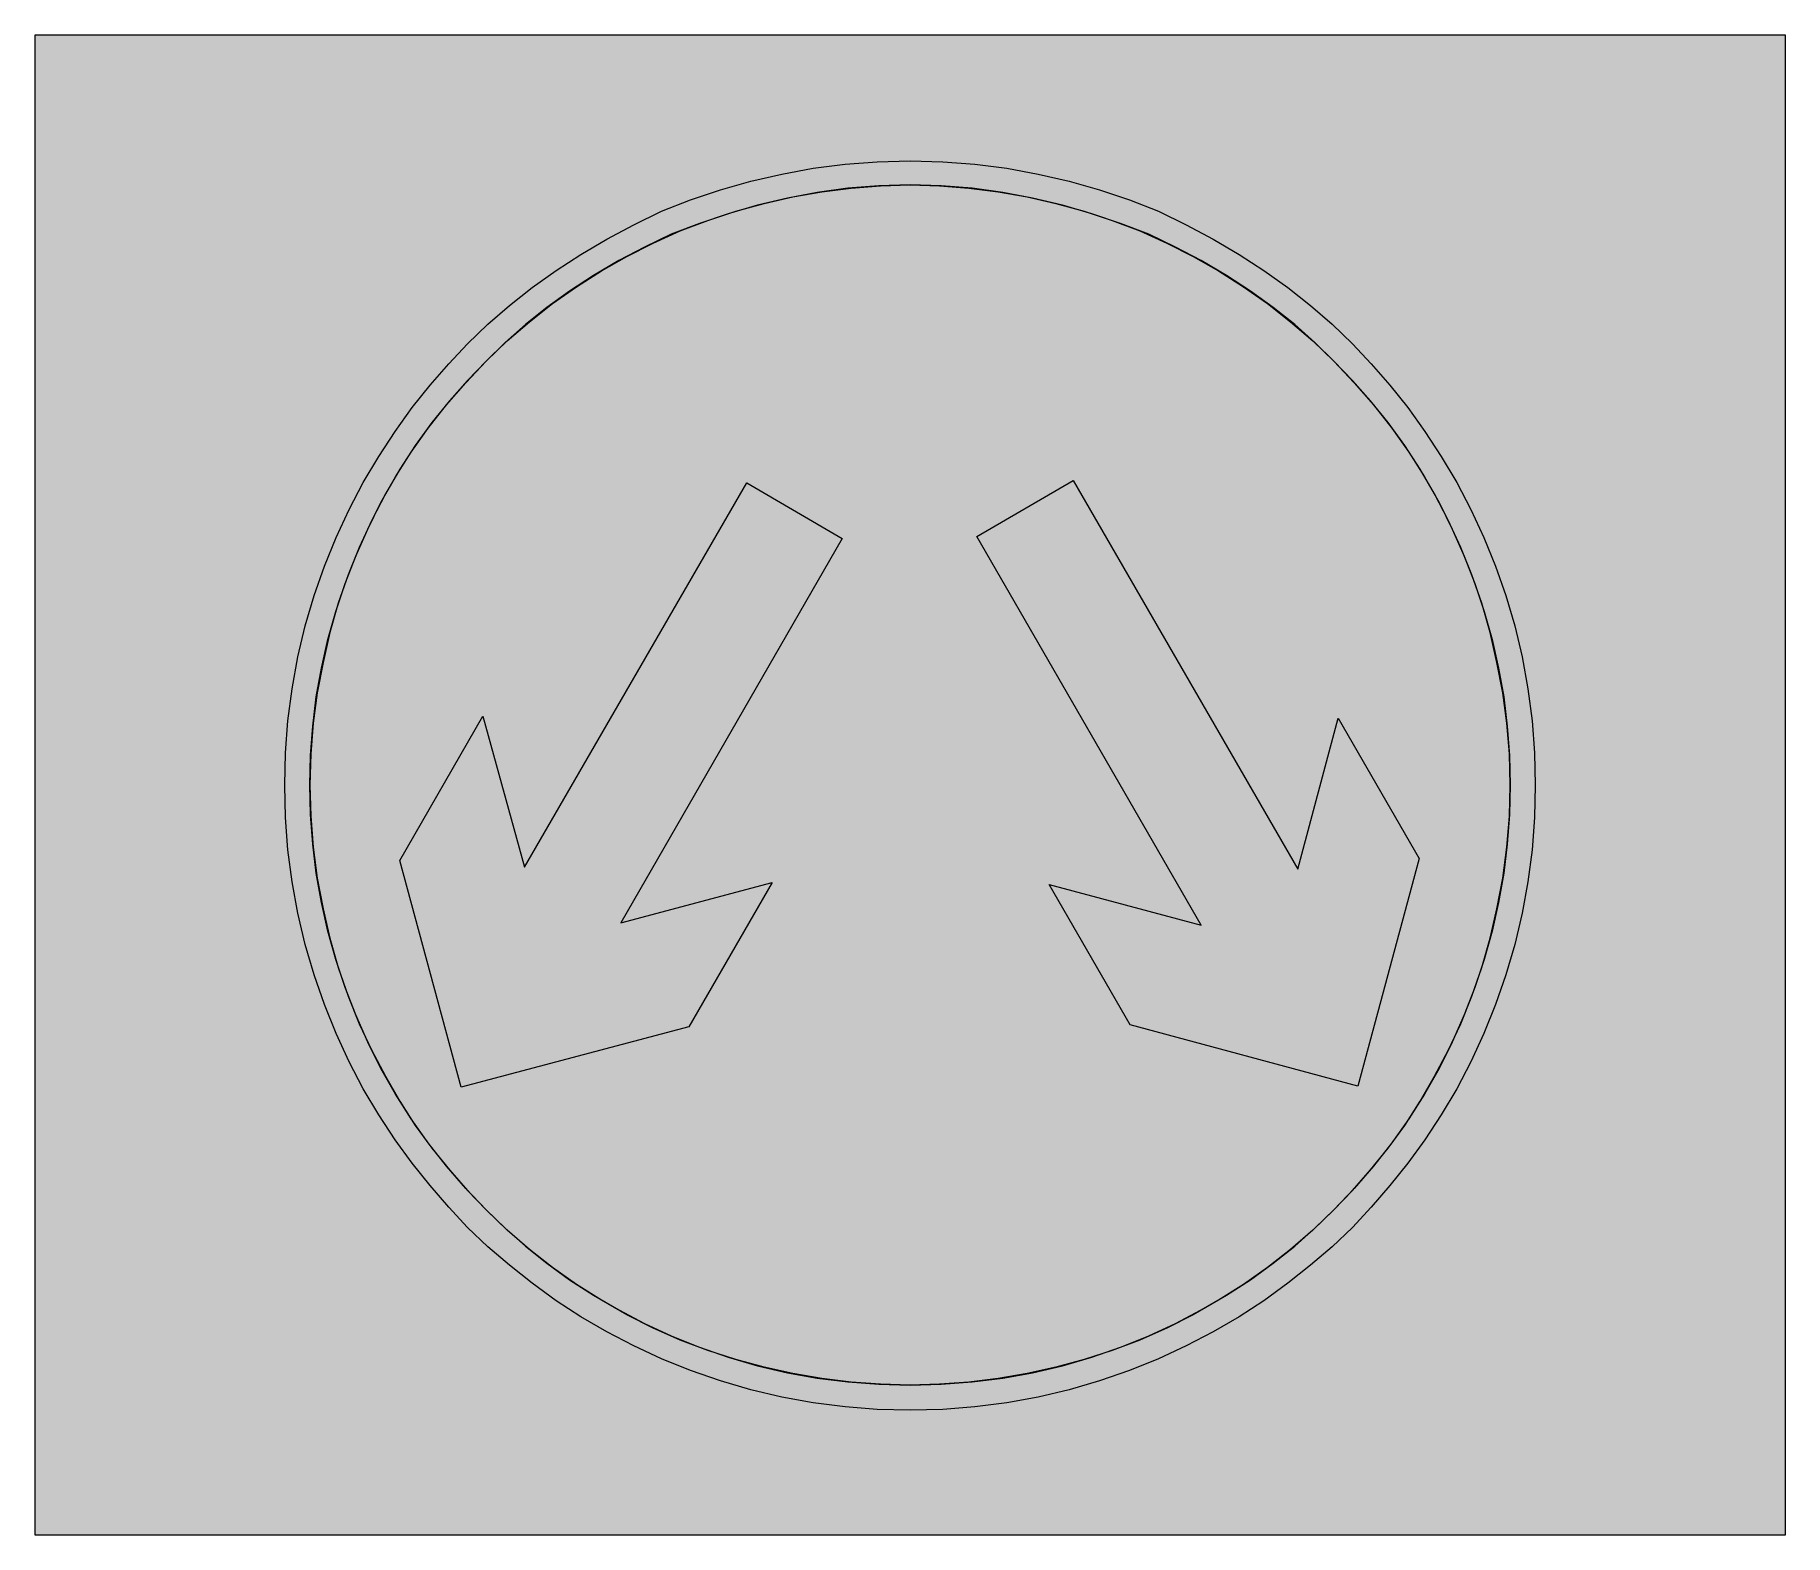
# Model space of a CAD drawing. Header units: metres. Extents: x 141 to 429, y 13 to 259.
import ezdxf

# ---------------------------------------------------------------- set-up
doc = ezdxf.new("R2010")
doc.units = ezdxf.units.M
for name, color, linetype, true_color in [('FILL_BLUE_0000FF', 7, 'Continuous', 0x0000ff), ('FILL_WHITE_FFFFFF', 7, 'Continuous', 0xffffff), ('FILL_YELLOW_FFFF00', 7, 'Continuous', 0xffff00)]:
    doc.layers.add(name, color=color, linetype=linetype, true_color=true_color)

msp = doc.modelspace()

# ---------------------------------------------------------------- hatches: boundary and pattern name
at = {"layer": 'FILL_BLUE_0000FF', "true_color": 0x0000ff}
h = msp.add_hatch(color=7, dxfattribs=at)
h.dxf.hatch_style = 1
h.paths.add_polyline_path([(357.96, 202.04), (361.14, 198.38), (364.13, 194.57), (366.93, 190.62), (369.53, 186.54), (371.91, 182.32), (374.08, 177.98), (376.02, 173.52), (377.79, 169.02), (379.33, 164.45), (380.63, 159.81), (381.69, 155.12), (382.52, 150.37), (383.11, 145.58), (383.46, 140.75), (383.58, 135.9), (383.46, 131.04), (383.11, 126.2), (382.52, 121.38), (381.69, 116.6), (380.63, 111.86), (379.33, 107.2), (377.79, 102.6), (376.02, 98.1), (374.08, 93.64), (371.91, 89.3), (369.53, 85.08), (366.93, 81), (364.13, 77.05), (361.14, 73.24), (357.96, 69.58), (354.6, 66.06), (351.13, 62.71), (347.5, 59.55), (343.7, 56.58), (339.75, 53.8), (335.67, 51.21), (331.46, 48.82), (327.15, 46.63), (322.74, 44.64), (318.18, 42.93), (313.57, 41.44), (308.9, 40.17), (304.18, 39.13), (299.42, 38.31), (294.62, 37.73), (289.79, 37.38), (284.94, 37.26), (280.09, 37.38), (275.26, 37.73), (270.46, 38.31), (265.7, 39.13), (260.98, 40.17), (256.31, 41.44), (251.7, 42.93), (247.14, 44.64), (242.73, 46.63), (238.42, 48.82), (234.21, 51.21), (230.13, 53.8), (226.18, 56.58), (222.38, 59.55), (218.75, 62.71), (215.28, 66.06), (211.92, 69.58), (208.74, 73.24), (205.75, 77.05), (202.95, 81), (200.35, 85.08), (197.97, 89.3), (195.8, 93.64), (193.86, 98.1), (192.09, 102.6), (190.55, 107.2), (189.25, 111.86), (188.19, 116.6), (187.36, 121.38), (186.77, 126.2), (186.42, 131.04), (186.3, 135.9), (186.42, 140.75), (186.77, 145.58), (187.36, 150.37), (188.19, 155.12), (189.25, 159.81), (190.55, 164.45), (192.09, 169.02), (193.86, 173.52), (195.8, 177.98), (197.97, 182.32), (200.35, 186.54), (202.95, 190.62), (205.75, 194.57), (208.74, 198.38), (211.92, 202.04), (215.28, 205.56), (218.75, 208.91), (222.38, 212.07), (226.18, 215.04), (230.13, 217.82), (234.21, 220.41), (238.42, 222.8), (242.73, 224.99), (247.14, 226.98), (251.7, 228.7), (256.31, 230.21), (260.98, 231.51), (265.7, 232.58), (270.46, 233.43), (275.26, 234.04), (280.09, 234.41), (284.94, 234.54), (289.79, 234.41), (294.62, 234.04), (299.42, 233.43), (304.18, 232.58), (308.9, 231.51), (313.57, 230.21), (318.18, 228.7), (322.74, 226.98), (327.15, 224.99), (331.46, 222.8), (335.67, 220.41), (339.75, 217.82), (343.7, 215.04), (347.5, 212.07), (351.13, 208.91), (354.6, 205.56), (357.96, 202.04)])
at = {"layer": 'FILL_WHITE_FFFFFF', "true_color": 0xffffff}
h = msp.add_hatch(color=7, dxfattribs=at)
h.dxf.hatch_style = 1
h.paths.add_polyline_path([(363.8, 201.65), (366.75, 197.96), (369.54, 194.04), (372.27, 189.92), (374.81, 185.65), (377.13, 181.21), (379.26, 176.58), (381.18, 171.89), (382.88, 167.04), (384.35, 162.05), (385.56, 156.96), (386.51, 151.7), (387.18, 146.43), (387.59, 141.17), (387.72, 135.9), (387.59, 130.53), (387.18, 125.24), (386.51, 120), (385.56, 114.84), (384.35, 109.67), (382.88, 104.67), (381.18, 99.8), (379.26, 95.04), (377.13, 90.41), (374.81, 85.97), (372.27, 81.7), (369.54, 77.58), (366.75, 73.74), (363.8, 70.04), (360.76, 66.52), (357.66, 63.18), (354.32, 60), (350.78, 56.95), (347.03, 53.99), (343.08, 51.12), (339.04, 48.49), (334.78, 46.01), (330.35, 43.7), (325.8, 41.58), (321.01, 39.66), (316.1, 37.96), (311.09, 36.49), (306, 35.28), (300.84, 34.34), (295.61, 33.66), (290.31, 33.26), (284.94, 33.12), (279.57, 33.26), (274.28, 33.66), (269.04, 34.34), (263.88, 35.28), (258.79, 36.49), (253.78, 37.96), (248.87, 39.66), (244.08, 41.58), (239.53, 43.7), (235.1, 46.01), (230.84, 48.49), (226.8, 51.12), (222.85, 53.99), (219.11, 56.95), (215.56, 60), (212.22, 63.18), (209.12, 66.52), (206.08, 70.04), (203.13, 73.74), (200.34, 77.58), (197.61, 81.7), (195.08, 85.97), (192.75, 90.41), (190.62, 95.04), (188.7, 99.8), (187, 104.67), (185.53, 109.67), (184.32, 114.84), (183.38, 120), (182.7, 125.24), (182.3, 130.53), (182.16, 135.9), (182.3, 141.17), (182.7, 146.43), (183.38, 151.7), (184.32, 156.96), (185.53, 162.05), (187, 167.04), (188.7, 171.89), (190.62, 176.58), (192.75, 181.21), (195.08, 185.65), (197.61, 189.92), (200.34, 194.04), (203.13, 197.96), (206.08, 201.65), (209.12, 205.13), (212.22, 208.44), (215.56, 211.64), (219.11, 214.74), (222.85, 217.7), (226.8, 220.5), (230.84, 223.13), (235.1, 225.63), (239.53, 227.99), (244.08, 230.22), (248.87, 232.11), (253.78, 233.75), (258.79, 235.16), (263.88, 236.34), (269.04, 237.29), (274.28, 237.96), (279.57, 238.37), (284.94, 238.5), (290.31, 238.37), (295.61, 237.96), (300.84, 237.29), (306, 236.34), (311.09, 235.16), (316.1, 233.75), (321.01, 232.11), (325.8, 230.22), (330.35, 227.99), (334.78, 225.63), (339.04, 223.13), (343.08, 220.5), (347.03, 217.7), (350.78, 214.74), (354.32, 211.64), (357.66, 208.44), (360.76, 205.13), (363.8, 201.65)])
h.paths.add_polyline_path([(348.17, 211.59), (344.63, 214.42), (340.92, 217.08), (336.94, 219.68), (332.82, 222.1), (328.57, 224.34), (324.18, 226.44), (319.55, 228.23), (314.84, 229.82), (310.03, 231.2), (305.1, 232.38), (300.18, 233.33), (295.16, 234), (290.06, 234.41), (284.94, 234.54), (279.82, 234.41), (274.73, 234), (269.7, 233.33), (264.78, 232.38), (259.85, 231.2), (255.04, 229.82), (250.33, 228.23), (245.7, 226.44), (241.31, 224.34), (237.06, 222.1), (232.94, 219.68), (228.96, 217.08), (225.25, 214.42), (221.72, 211.59), (218.38, 208.63), (215.28, 205.56), (212.21, 202.38), (209.23, 199.04), (206.34, 195.49), (203.58, 191.7), (201.08, 187.82), (198.72, 183.74), (196.49, 179.45), (194.4, 174.96), (192.59, 170.44), (190.96, 165.78), (189.57, 160.99), (188.46, 156.06), (187.52, 151.06), (186.84, 146.05), (186.44, 141), (186.3, 135.9), (186.44, 130.77), (186.84, 125.66), (187.52, 120.59), (188.46, 115.56), (189.57, 110.71), (190.96, 105.91), (192.59, 101.21), (194.4, 96.66), (196.49, 92.27), (198.72, 88.02), (201.08, 83.9), (203.58, 79.92), (206.34, 76.21), (209.23, 72.65), (212.21, 69.26), (215.28, 66.06), (218.38, 63.02), (221.72, 60.1), (225.25, 57.28), (228.96, 54.54), (232.94, 52.02), (237.06, 49.61), (241.31, 47.38), (245.7, 45.36), (250.33, 43.47), (255.04, 41.83), (259.85, 40.42), (264.78, 39.24), (269.7, 38.4), (274.73, 37.78), (279.82, 37.39), (284.94, 37.26), (290.06, 37.39), (295.16, 37.78), (300.18, 38.4), (305.1, 39.24), (310.03, 40.42), (314.84, 41.83), (319.55, 43.47), (324.18, 45.36), (328.57, 47.38), (332.82, 49.61), (336.94, 52.02), (340.92, 54.54), (344.63, 57.28), (348.17, 60.1), (351.5, 63.02), (354.6, 66.06), (357.67, 69.26), (360.65, 72.65), (363.54, 76.21), (366.3, 79.92), (368.8, 83.9), (371.16, 88.02), (373.39, 92.27), (375.48, 96.66), (377.29, 101.21), (378.92, 105.91), (380.31, 110.71), (381.42, 115.56), (382.37, 120.59), (383.04, 125.66), (383.45, 130.77), (383.58, 135.9), (383.45, 141), (383.04, 146.05), (382.37, 151.06), (381.42, 156.06), (380.31, 160.99), (378.92, 165.78), (377.29, 170.44), (375.48, 174.96), (373.39, 179.45), (371.16, 183.74), (368.8, 187.82), (366.3, 191.7), (363.54, 195.49), (360.65, 199.04), (357.67, 202.38), (354.6, 205.56), (351.5, 208.63), (348.17, 211.59)], flags=16)
h = msp.add_hatch(color=7, dxfattribs=at)
h.dxf.hatch_style = 1
h.paths.add_polyline_path([(237.42, 113.22), (262.26, 119.88), (248.58, 96.12), (211.14, 86.22), (201.06, 123.48), (214.74, 147.24), (221.58, 122.4), (258.12, 185.58), (273.78, 176.4), (237.42, 113.22)])
h = msp.add_hatch(color=7, dxfattribs=at)
h.dxf.hatch_style = 1
h.paths.add_polyline_path([(368.64, 123.84), (358.56, 86.4), (321.12, 96.48), (307.8, 119.52), (332.82, 112.86), (295.92, 176.76), (311.76, 185.94), (348.66, 122.04), (355.32, 146.88), (368.64, 123.84)])
at = {"layer": 'FILL_YELLOW_FFFF00', "true_color": 0xffff00}
h = msp.add_hatch(color=7, dxfattribs=at)
h.dxf.hatch_style = 1
h.paths.add_polyline_path([(428.76, 259.2), (428.76, 12.6), (141.12, 12.6), (141.12, 259.2), (428.76, 259.2)])

# ---------------------------------------------------------------- linework, layer by layer
at = {"layer": 'FILL_BLUE_0000FF', "lineweight": 0, "true_color": 0x0000ff}
msp.add_lwpolyline([(357.96, 202.04), (361.14, 198.38), (364.13, 194.57), (366.93, 190.62), (369.53, 186.54), (371.91, 182.32), (374.08, 177.98), (376.02, 173.52), (377.79, 169.02), (379.33, 164.45), (380.63, 159.81), (381.69, 155.12), (382.52, 150.37), (383.11, 145.58), (383.46, 140.75), (383.58, 135.9), (383.46, 131.04), (383.11, 126.2), (382.52, 121.38), (381.69, 116.6), (380.63, 111.86), (379.33, 107.2), (377.79, 102.6), (376.02, 98.1), (374.08, 93.64), (371.91, 89.3), (369.53, 85.08), (366.93, 81), (364.13, 77.05), (361.14, 73.24), (357.96, 69.58), (354.6, 66.06), (351.13, 62.71), (347.5, 59.55), (343.7, 56.58), (339.75, 53.8), (335.67, 51.21), (331.46, 48.82), (327.15, 46.63), (322.74, 44.64), (318.18, 42.93), (313.57, 41.44), (308.9, 40.17), (304.18, 39.13), (299.42, 38.31), (294.62, 37.73), (289.79, 37.38), (284.94, 37.26), (280.09, 37.38), (275.26, 37.73), (270.46, 38.31), (265.7, 39.13), (260.98, 40.17), (256.31, 41.44), (251.7, 42.93), (247.14, 44.64), (242.73, 46.63), (238.42, 48.82), (234.21, 51.21), (230.13, 53.8), (226.18, 56.58), (222.38, 59.55), (218.75, 62.71), (215.28, 66.06), (211.92, 69.58), (208.74, 73.24), (205.75, 77.05), (202.95, 81), (200.35, 85.08), (197.97, 89.3), (195.8, 93.64), (193.86, 98.1), (192.09, 102.6), (190.55, 107.2), (189.25, 111.86), (188.19, 116.6), (187.36, 121.38), (186.77, 126.2), (186.42, 131.04), (186.3, 135.9), (186.42, 140.75), (186.77, 145.58), (187.36, 150.37), (188.19, 155.12), (189.25, 159.81), (190.55, 164.45), (192.09, 169.02), (193.86, 173.52), (195.8, 177.98), (197.97, 182.32), (200.35, 186.54), (202.95, 190.62), (205.75, 194.57), (208.74, 198.38), (211.92, 202.04), (215.28, 205.56), (218.75, 208.91), (222.38, 212.07), (226.18, 215.04), (230.13, 217.82), (234.21, 220.41), (238.42, 222.8), (242.73, 224.99), (247.14, 226.98), (251.7, 228.7), (256.31, 230.21), (260.98, 231.51), (265.7, 232.58), (270.46, 233.43), (275.26, 234.04), (280.09, 234.41), (284.94, 234.54), (289.79, 234.41), (294.62, 234.04), (299.42, 233.43), (304.18, 232.58), (308.9, 231.51), (313.57, 230.21), (318.18, 228.7), (322.74, 226.98), (327.15, 224.99), (331.46, 222.8), (335.67, 220.41), (339.75, 217.82), (343.7, 215.04), (347.5, 212.07), (351.13, 208.91), (354.6, 205.56)], close=True, dxfattribs=at)
at = {"layer": 'FILL_WHITE_FFFFFF', "lineweight": 0, "true_color": 0xffffff}
for points in [[(363.8, 201.65), (366.75, 197.96), (369.54, 194.04), (372.27, 189.92), (374.81, 185.65), (377.13, 181.21), (379.26, 176.58), (381.18, 171.89), (382.88, 167.04), (384.35, 162.05), (385.56, 156.96), (386.51, 151.7), (387.18, 146.43), (387.59, 141.17), (387.72, 135.9), (387.59, 130.53), (387.18, 125.24), (386.51, 120), (385.56, 114.84), (384.35, 109.67), (382.88, 104.67), (381.18, 99.8), (379.26, 95.04), (377.13, 90.41), (374.81, 85.97), (372.27, 81.7), (369.54, 77.58), (366.75, 73.74), (363.8, 70.04), (360.76, 66.52), (357.66, 63.18), (354.32, 60), (350.78, 56.95), (347.03, 53.99), (343.08, 51.12), (339.04, 48.49), (334.78, 46.01), (330.35, 43.7), (325.8, 41.58), (321.01, 39.66), (316.1, 37.96), (311.09, 36.49), (306, 35.28), (300.84, 34.34), (295.61, 33.66), (290.31, 33.26), (284.94, 33.12), (279.57, 33.26), (274.28, 33.66), (269.04, 34.34), (263.88, 35.28), (258.79, 36.49), (253.78, 37.96), (248.87, 39.66), (244.08, 41.58), (239.53, 43.7), (235.1, 46.01), (230.84, 48.49), (226.8, 51.12), (222.85, 53.99), (219.11, 56.95), (215.56, 60), (212.22, 63.18), (209.12, 66.52), (206.08, 70.04), (203.13, 73.74), (200.34, 77.58), (197.61, 81.7), (195.08, 85.97), (192.75, 90.41), (190.62, 95.04), (188.7, 99.8), (187, 104.67), (185.53, 109.67), (184.32, 114.84), (183.38, 120), (182.7, 125.24), (182.3, 130.53), (182.16, 135.9), (182.3, 141.17), (182.7, 146.43), (183.38, 151.7), (184.32, 156.96), (185.53, 162.05), (187, 167.04), (188.7, 171.89), (190.62, 176.58), (192.75, 181.21), (195.08, 185.65), (197.61, 189.92), (200.34, 194.04), (203.13, 197.96), (206.08, 201.65), (209.12, 205.13), (212.22, 208.44), (215.56, 211.64), (219.11, 214.74), (222.85, 217.7), (226.8, 220.5), (230.84, 223.13), (235.1, 225.63), (239.53, 227.99), (244.08, 230.22), (248.87, 232.11), (253.78, 233.75), (258.79, 235.16), (263.88, 236.34), (269.04, 237.29), (274.28, 237.96), (279.57, 238.37), (284.94, 238.5), (290.31, 238.37), (295.61, 237.96), (300.84, 237.29), (306, 236.34), (311.09, 235.16), (316.1, 233.75), (321.01, 232.11), (325.8, 230.22), (330.35, 227.99), (334.78, 225.63), (339.04, 223.13), (343.08, 220.5), (347.03, 217.7), (350.78, 214.74), (354.32, 211.64), (357.66, 208.44), (360.76, 205.13)], [(348.17, 211.59), (344.63, 214.42), (340.92, 217.08), (336.94, 219.68), (332.82, 222.1), (328.57, 224.34), (324.18, 226.44), (319.55, 228.23), (314.84, 229.82), (310.03, 231.2), (305.1, 232.38), (300.18, 233.33), (295.16, 234), (290.06, 234.41), (284.94, 234.54), (279.82, 234.41), (274.73, 234), (269.7, 233.33), (264.78, 232.38), (259.85, 231.2), (255.04, 229.82), (250.33, 228.23), (245.7, 226.44), (241.31, 224.34), (237.06, 222.1), (232.94, 219.68), (228.96, 217.08), (225.25, 214.42), (221.72, 211.59), (218.38, 208.63), (215.28, 205.56), (212.21, 202.38), (209.23, 199.04), (206.34, 195.49), (203.58, 191.7), (201.08, 187.82), (198.72, 183.74), (196.49, 179.45), (194.4, 174.96), (192.59, 170.44), (190.96, 165.78), (189.57, 160.99), (188.46, 156.06), (187.52, 151.06), (186.84, 146.05), (186.44, 141), (186.3, 135.9), (186.44, 130.77), (186.84, 125.66), (187.52, 120.59), (188.46, 115.56), (189.57, 110.71), (190.96, 105.91), (192.59, 101.21), (194.4, 96.66), (196.49, 92.27), (198.72, 88.02), (201.08, 83.9), (203.58, 79.92), (206.34, 76.21), (209.23, 72.65), (212.21, 69.26), (215.28, 66.06), (218.38, 63.02), (221.72, 60.1), (225.25, 57.28), (228.96, 54.54), (232.94, 52.02), (237.06, 49.61), (241.31, 47.38), (245.7, 45.36), (250.33, 43.47), (255.04, 41.83), (259.85, 40.42), (264.78, 39.24), (269.7, 38.4), (274.73, 37.78), (279.82, 37.39), (284.94, 37.26), (290.06, 37.39), (295.16, 37.78), (300.18, 38.4), (305.1, 39.24), (310.03, 40.42), (314.84, 41.83), (319.55, 43.47), (324.18, 45.36), (328.57, 47.38), (332.82, 49.61), (336.94, 52.02), (340.92, 54.54), (344.63, 57.28), (348.17, 60.1), (351.5, 63.02), (354.6, 66.06), (357.67, 69.26), (360.65, 72.65), (363.54, 76.21), (366.3, 79.92), (368.8, 83.9), (371.16, 88.02), (373.39, 92.27), (375.48, 96.66), (377.29, 101.21), (378.92, 105.91), (380.31, 110.71), (381.42, 115.56), (382.37, 120.59), (383.04, 125.66), (383.45, 130.77), (383.58, 135.9), (383.45, 141), (383.04, 146.05), (382.37, 151.06), (381.42, 156.06), (380.31, 160.99), (378.92, 165.78), (377.29, 170.44), (375.48, 174.96), (373.39, 179.45), (371.16, 183.74), (368.8, 187.82), (366.3, 191.7), (363.54, 195.49), (360.65, 199.04), (357.67, 202.38), (354.6, 205.56), (351.5, 208.63)], [(237.42, 113.22), (262.26, 119.88), (248.58, 96.12), (211.14, 86.22), (201.06, 123.48), (214.74, 147.24), (221.58, 122.4), (258.12, 185.58), (273.78, 176.4)], [(368.64, 123.84), (358.56, 86.4), (321.12, 96.48), (307.8, 119.52), (332.82, 112.86), (295.92, 176.76), (311.76, 185.94), (348.66, 122.04), (355.32, 146.88)]]:
    msp.add_lwpolyline(points, close=True, dxfattribs=at)
at = {"layer": 'FILL_YELLOW_FFFF00', "lineweight": 0, "true_color": 0xffff00}
msp.add_lwpolyline([(428.76, 259.2), (428.76, 12.6), (141.12, 12.6), (141.12, 259.2)], close=True, dxfattribs=at)

doc.saveas('drawing.dxf')
